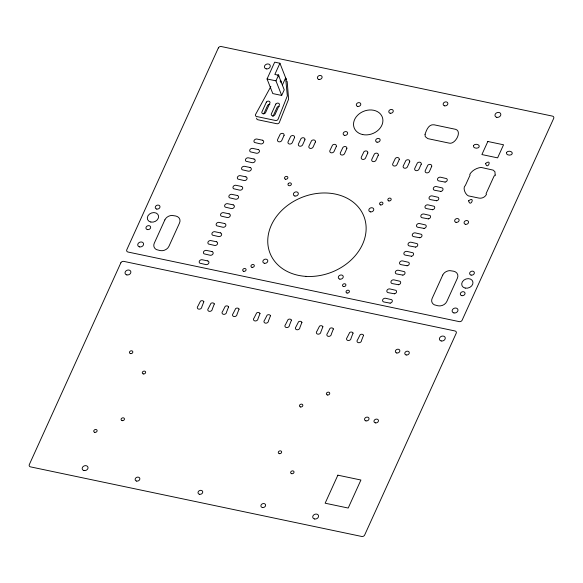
<?xml version="1.0" encoding="UTF-8"?>
<svg xmlns="http://www.w3.org/2000/svg" width="583" height="583" viewBox="0 0 583 583"><rect width="100%" height="100%" fill="white"/><g stroke="black" fill="none" stroke-linecap="round" stroke-linejoin="round"><path stroke-width="0.87" d="M279.927 63.255L274.841 74.464L278.514 75.236L284.234 89.84L281.691 95.444L272.786 93.572L267.058 78.967L274.688 62.155L279.927 63.255L286.289 79.485M281.691 95.444L275.97 80.84L278.514 75.236M263.808 113.816L267.655 105.334A2.026 1.618 -21.4 0 1 269.842 104.386M282.369 85.103L285.612 77.954L287.339 95.903L278.069 119.238A2.026 1.618 -21.4 0 1 275.307 120.441L256.447 116.476A2.026 1.618 -21.4 0 1 255.733 114.173L270.855 86.495M272.888 116.564L277.085 107.316A2.026 1.618 -21.4 0 1 279.272 106.368M267.058 78.967L275.97 80.84M285.612 77.954L286.246 79.58M256.695 118.101A2.026 1.618 -21.4 0 0 257.715 119.726L276.582 123.683A2.026 1.618 -21.4 0 0 279.344 122.488L288.607 99.146L287.222 81.977A2.026 1.618 -21.4 0 0 286.515 80.855M280.073 81.132A1.734 0.663 -78.1 0 1 280.904 80.877A1.734 0.663 -78.1 0 1 280.919 82.691M277.785 75.287A1.734 0.663 -78.1 0 1 278.616 75.032A1.734 0.663 -78.1 0 1 278.63 76.847M425.036 134.33L425.255 136.626L427.784 138.623L449.34 143.156C455.163 144.606 462.479 131.372 455.615 129.324L434.058 124.798C428.622 123.982 426.413 130.264 425.036 134.33M495.156 175.009L495.003 175.672L494.107 175.993L486.054 193.745L486.514 194.35C485.165 197.047 482.032 198.672 479.058 198.111L468.287 195.852C465.103 194.328 462.37 187.617 465.431 185.321L470.095 175.046L469.723 174.455C471.866 170.564 476.821 167.766 481.179 167.438L493.167 170.119L494.938 171.759L495.156 175.009M473.454 145.626C472.74 148.432 478.147 149.08 479.219 146.836C479.926 144.045 474.533 143.374 473.454 145.626M468.608 200.822C470.474 208.16 475.677 195.443 468.608 200.822M485.566 163.459C487.424 170.797 492.628 158.08 485.566 163.459M506.467 152.564C505.745 155.369 511.153 156.018 512.231 153.774C512.938 150.982 507.538 150.312 506.467 152.564M203.839 301.761L201.813 306.913A2.317 1.851 -21.4 0 1 198.759 309.143A2.317 1.851 -21.4 0 1 197.907 306.177L200.479 301.134A2.317 1.851 -21.4 0 1 203.839 301.761M214.318 303.962L212.292 309.114A2.317 1.851 -21.4 0 1 209.239 311.344A2.317 1.851 -21.4 0 1 208.386 308.385L210.959 303.335A2.317 1.851 -21.4 0 1 214.318 303.962M228.572 306.957L226.547 312.109A2.317 1.851 -21.4 0 1 223.493 314.339A2.317 1.851 -21.4 0 1 222.64 311.373L225.213 306.33A2.317 1.851 -21.4 0 1 228.572 306.957M239.052 309.158L237.026 314.31A2.317 1.851 -21.4 0 1 233.972 316.54A2.317 1.851 -21.4 0 1 233.12 313.581L235.692 308.531A2.317 1.851 -21.4 0 1 239.052 309.158M260.011 313.567L257.985 318.712A2.317 1.851 -21.4 0 1 254.931 320.941A2.317 1.851 -21.4 0 1 254.079 317.983L256.651 312.94A2.317 1.851 -21.4 0 1 260.011 313.567M270.49 315.767L268.464 320.912A2.317 1.851 -21.4 0 1 265.411 323.142A2.317 1.851 -21.4 0 1 264.558 320.184L267.131 315.141A2.317 1.851 -21.4 0 1 270.49 315.767M291.449 320.169L289.423 325.314A2.317 1.851 -21.4 0 1 286.37 327.551A2.317 1.851 -21.4 0 1 285.517 324.585L288.089 319.542A2.317 1.851 -21.4 0 1 291.449 320.169M301.928 322.37L299.902 327.515A2.317 1.851 -21.4 0 1 296.849 329.752A2.317 1.851 -21.4 0 1 295.996 326.786L298.569 321.743A2.317 1.851 -21.4 0 1 301.928 322.37M322.887 326.772L320.861 331.924A2.317 1.851 -21.4 0 1 317.808 334.154A2.317 1.851 -21.4 0 1 316.955 331.188L319.528 326.145A2.317 1.851 -21.4 0 1 322.887 326.772M333.367 328.972L331.341 334.125A2.317 1.851 -21.4 0 1 328.287 336.355A2.317 1.851 -21.4 0 1 327.435 333.396L330.007 328.346A2.317 1.851 -21.4 0 1 333.367 328.972M353.065 333.112L351.039 338.264A2.317 1.851 -21.4 0 1 347.985 340.494A2.317 1.851 -21.4 0 1 347.133 337.535L349.705 332.485A2.317 1.851 -21.4 0 1 353.065 333.112M363.544 335.32L361.518 340.465A2.317 1.851 -21.4 0 1 358.465 342.695A2.317 1.851 -21.4 0 1 357.612 339.736L360.185 334.693A2.317 1.851 -21.4 0 1 363.544 335.32M284.045 135.416L281.72 140.576A2.317 1.851 -21.4 0 1 278.659 141.749A2.317 1.851 -21.4 0 1 277.734 139.301L280.197 134.185A2.317 1.851 -21.4 0 1 282.908 133.456A2.317 1.851 -21.4 0 1 284.045 135.416M294.524 137.617L292.2 142.777A2.317 1.851 -21.4 0 1 289.139 143.95A2.317 1.851 -21.4 0 1 288.213 141.501L290.677 136.386A2.317 1.851 -21.4 0 1 293.387 135.657A2.317 1.851 -21.4 0 1 294.524 137.617M304.902 139.796L302.57 144.956A2.317 1.851 -21.4 0 1 299.509 146.129A2.317 1.851 -21.4 0 1 298.583 143.68L301.047 138.565A2.317 1.851 -21.4 0 1 303.765 137.836A2.317 1.851 -21.4 0 1 304.902 139.796M315.381 141.997L313.049 147.156A2.317 1.851 -21.4 0 1 309.988 148.33A2.317 1.851 -21.4 0 1 309.063 145.888L311.526 140.765A2.317 1.851 -21.4 0 1 314.244 140.044A2.317 1.851 -21.4 0 1 315.381 141.997M336.34 146.399L334.008 151.558A2.317 1.851 -21.4 0 1 330.947 152.739A2.317 1.851 -21.4 0 1 330.022 150.29L332.485 145.174A2.317 1.851 -21.4 0 1 335.203 144.446A2.317 1.851 -21.4 0 1 336.34 146.399M346.819 148.599L344.487 153.766A2.317 1.851 -21.4 0 1 341.427 154.94A2.317 1.851 -21.4 0 1 340.501 152.491L342.964 147.375A2.317 1.851 -21.4 0 1 345.683 146.646A2.317 1.851 -21.4 0 1 346.819 148.599M367.778 153.008L365.446 158.168A2.317 1.851 -21.4 0 1 362.386 159.341A2.317 1.851 -21.4 0 1 361.46 156.893L363.923 151.777A2.317 1.851 -21.4 0 1 366.641 151.048A2.317 1.851 -21.4 0 1 367.778 153.008M378.258 155.209L375.926 160.369A2.317 1.851 -21.4 0 1 372.865 161.542A2.317 1.851 -21.4 0 1 371.939 159.093L374.403 153.978A2.317 1.851 -21.4 0 1 377.121 153.249A2.317 1.851 -21.4 0 1 378.258 155.209M399.217 159.611L396.885 164.77A2.317 1.851 -21.4 0 1 393.824 165.944A2.317 1.851 -21.4 0 1 392.898 163.495L395.361 158.379A2.317 1.851 -21.4 0 1 398.08 157.65A2.317 1.851 -21.4 0 1 399.217 159.611M409.696 161.812L407.364 166.971A2.317 1.851 -21.4 0 1 404.303 168.144A2.317 1.851 -21.4 0 1 403.378 165.703L405.841 160.58A2.317 1.851 -21.4 0 1 408.559 159.859A2.317 1.851 -21.4 0 1 409.696 161.812M421.218 164.231L418.893 169.398A2.317 1.851 -21.4 0 1 415.832 170.571A2.317 1.851 -21.4 0 1 414.907 168.123L417.37 163.007A2.317 1.851 -21.4 0 1 420.081 162.278A2.317 1.851 -21.4 0 1 421.218 164.231M431.697 166.439L429.372 171.599A2.317 1.851 -21.4 0 1 426.311 172.772A2.317 1.851 -21.4 0 1 425.386 170.323L427.849 165.208A2.317 1.851 -21.4 0 1 430.56 164.479A2.317 1.851 -21.4 0 1 431.697 166.439M120.863 262.809L29.318 464.578A2.317 1.851 -21.4 0 0 30.564 466.888L361.708 536.462A2.317 1.851 -21.4 0 0 364.652 535.034L456.205 333.265A2.317 1.851 -21.4 0 0 454.951 330.955L123.807 261.381A2.317 1.851 -21.4 0 0 120.863 262.809M218.348 47.966L126.795 249.735A2.317 1.851 -21.4 0 0 128.049 252.045L459.193 321.619A2.317 1.851 -21.4 0 0 462.137 320.191L553.682 118.422A2.317 1.851 -21.4 0 0 552.436 116.112L221.292 46.538A2.317 1.851 -21.4 0 0 218.348 47.966M164.872 219.864L154.276 243.213A6.952 5.553 -21.4 0 0 156.477 249.611L160.114 250.581A6.952 5.553 -21.4 0 0 168.946 246.296L179.542 222.946A6.952 5.553 -21.4 0 0 175.796 216.016L171.985 215.426A6.952 5.553 -21.4 0 0 164.872 219.864M266.38 102.091L261.84 112.111A2.026 1.618 -21.4 0 0 263.239 113.809A2.026 1.618 -21.4 0 0 265.615 112.534L269.856 103.191A2.026 1.618 -21.4 0 0 268.952 101.216A2.026 1.618 -21.4 0 0 266.38 102.091M275.817 104.073L271.27 114.093A2.026 1.618 -21.4 0 0 272.669 115.791A2.026 1.618 -21.4 0 0 275.052 114.516L279.286 105.173A2.026 1.618 -21.4 0 0 278.382 103.198A2.026 1.618 -21.4 0 0 275.817 104.073M487.833 141.487L481.893 154.561L497.612 157.869L503.552 144.788L487.833 141.487M337.863 475.174L325.146 503.202L348.204 508.048L360.921 480.02L337.863 475.174M442.737 275.067L432.141 298.423A6.952 5.553 -21.4 0 0 434.342 304.814L437.979 305.791A6.952 5.553 -21.4 0 0 446.811 301.506L457.407 278.149A6.952 5.553 -21.4 0 0 453.661 271.226L449.85 270.636A6.952 5.553 -21.4 0 0 442.737 275.067M288.279 183.66L288.075 184.017A1.734 1.385 -21.4 0 0 288.971 185.671A1.734 1.385 -21.4 0 0 291.15 184.796A1.734 1.385 -21.4 0 0 290.633 182.989L290.239 182.873A1.734 1.385 -21.4 0 0 288.279 183.66M445.077 182.071L439.247 181A2.317 1.851 -21.4 0 1 437.644 178.689A2.317 1.851 -21.4 0 1 440.828 177.276L446.549 178.602A2.317 1.851 -21.4 0 1 447.117 180.584A2.317 1.851 -21.4 0 1 445.077 182.071M440.835 191.413L435.005 190.342A2.317 1.851 -21.4 0 1 433.409 188.032A2.317 1.851 -21.4 0 1 436.587 186.618L442.308 187.945A2.317 1.851 -21.4 0 1 442.876 189.927A2.317 1.851 -21.4 0 1 440.835 191.413M436.594 200.756L430.771 199.685A2.317 1.851 -21.4 0 1 429.168 197.375A2.317 1.851 -21.4 0 1 432.353 195.961L438.066 197.287A2.317 1.851 -21.4 0 1 438.642 199.262A2.317 1.851 -21.4 0 1 436.594 200.756M432.528 209.727L426.705 208.648A2.317 1.851 -21.4 0 1 425.102 206.338A2.317 1.851 -21.4 0 1 428.279 204.924L434 206.251A2.317 1.851 -21.4 0 1 434.568 208.233A2.317 1.851 -21.4 0 1 432.528 209.727M428.374 218.88L422.551 217.802A2.317 1.851 -21.4 0 1 420.948 215.499A2.317 1.851 -21.4 0 1 424.125 214.078L429.846 215.404A2.317 1.851 -21.4 0 1 430.414 217.386A2.317 1.851 -21.4 0 1 428.374 218.88M424.052 228.405L418.222 227.334A2.317 1.851 -21.4 0 1 416.619 225.023A2.317 1.851 -21.4 0 1 419.804 223.61L425.524 224.936A2.317 1.851 -21.4 0 1 426.093 226.911A2.317 1.851 -21.4 0 1 424.052 228.405M419.811 237.747L413.988 236.676A2.317 1.851 -21.4 0 1 412.385 234.366A2.317 1.851 -21.4 0 1 415.57 232.952L421.283 234.279A2.317 1.851 -21.4 0 1 421.859 236.253A2.317 1.851 -21.4 0 1 419.811 237.747M415.577 247.09L409.747 246.011A2.317 1.851 -21.4 0 1 408.144 243.709A2.317 1.851 -21.4 0 1 411.328 242.288L417.049 243.621A2.317 1.851 -21.4 0 1 417.617 245.596A2.317 1.851 -21.4 0 1 415.577 247.09M411.423 256.243L405.593 255.172A2.317 1.851 -21.4 0 1 403.99 252.862A2.317 1.851 -21.4 0 1 407.174 251.448L412.895 252.774A2.317 1.851 -21.4 0 1 413.464 254.749A2.317 1.851 -21.4 0 1 411.423 256.243M407.102 265.768L401.272 264.697A2.317 1.851 -21.4 0 1 399.668 262.386A2.317 1.851 -21.4 0 1 402.853 260.973L408.574 262.299A2.317 1.851 -21.4 0 1 409.142 264.281A2.317 1.851 -21.4 0 1 407.102 265.768M402.86 275.11L397.03 274.039A2.317 1.851 -21.4 0 1 395.434 271.729A2.317 1.851 -21.4 0 1 398.612 270.315L404.332 271.642A2.317 1.851 -21.4 0 1 404.901 273.616A2.317 1.851 -21.4 0 1 402.86 275.11M398.495 284.73L392.665 283.659A2.317 1.851 -21.4 0 1 391.062 281.349A2.317 1.851 -21.4 0 1 394.246 279.935L399.967 281.261A2.317 1.851 -21.4 0 1 400.536 283.243A2.317 1.851 -21.4 0 1 398.495 284.73M394.385 293.796L388.555 292.717A2.317 1.851 -21.4 0 1 386.952 290.414A2.317 1.851 -21.4 0 1 390.136 288.993L395.857 290.319A2.317 1.851 -21.4 0 1 396.425 292.302A2.317 1.851 -21.4 0 1 394.385 293.796M390.144 303.138L384.321 302.06A2.317 1.851 -21.4 0 1 382.718 299.749A2.317 1.851 -21.4 0 1 385.895 298.336L391.616 299.662A2.317 1.851 -21.4 0 1 392.184 301.644A2.317 1.851 -21.4 0 1 390.144 303.138M262.51 140.219L256.717 139.016A2.317 1.851 -21.4 0 0 254.21 140.292A2.317 1.851 -21.4 0 0 254.654 142.514L260.375 143.841A2.317 1.851 -21.4 0 0 263.436 142.667A2.317 1.851 -21.4 0 0 262.51 140.219M258.269 149.561L252.475 148.359A2.317 1.851 -21.4 0 0 249.969 149.634A2.317 1.851 -21.4 0 0 250.42 151.857L256.141 153.183A2.317 1.851 -21.4 0 0 259.195 152.01A2.317 1.851 -21.4 0 0 258.269 149.561M253.991 158.999L248.198 157.796A2.317 1.851 -21.4 0 0 245.691 159.072A2.317 1.851 -21.4 0 0 246.135 161.294L251.856 162.621A2.317 1.851 -21.4 0 0 254.917 161.447A2.317 1.851 -21.4 0 0 253.991 158.999M250.129 167.496L244.343 166.293A2.317 1.851 -21.4 0 0 241.836 167.569A2.317 1.851 -21.4 0 0 242.28 169.791L248.001 171.118A2.317 1.851 -21.4 0 0 251.062 169.945A2.317 1.851 -21.4 0 0 250.129 167.496M245.895 176.838L240.101 175.636A2.317 1.851 -21.4 0 0 237.594 176.911A2.317 1.851 -21.4 0 0 238.046 179.134L243.76 180.46A2.317 1.851 -21.4 0 0 246.82 179.287A2.317 1.851 -21.4 0 0 245.895 176.838M241.53 186.458L235.736 185.256A2.317 1.851 -21.4 0 0 233.229 186.531A2.317 1.851 -21.4 0 0 233.674 188.754L239.394 190.08A2.317 1.851 -21.4 0 0 242.455 188.907A2.317 1.851 -21.4 0 0 241.53 186.458M237.419 195.524L231.626 194.314A2.317 1.851 -21.4 0 0 229.119 195.596A2.317 1.851 -21.4 0 0 229.564 197.812L235.284 199.146A2.317 1.851 -21.4 0 0 238.345 197.965A2.317 1.851 -21.4 0 0 237.419 195.524M233.178 204.859L227.385 203.656A2.317 1.851 -21.4 0 0 224.878 204.932A2.317 1.851 -21.4 0 0 225.329 207.154L231.05 208.481A2.317 1.851 -21.4 0 0 234.104 207.308A2.317 1.851 -21.4 0 0 233.178 204.859M229.112 213.83L223.318 212.627A2.317 1.851 -21.4 0 0 220.811 213.903A2.317 1.851 -21.4 0 0 221.256 216.125L226.976 217.452A2.317 1.851 -21.4 0 0 230.037 216.278A2.317 1.851 -21.4 0 0 229.112 213.83M224.703 223.544L218.909 222.342A2.317 1.851 -21.4 0 0 216.402 223.617A2.317 1.851 -21.4 0 0 216.854 225.84L222.568 227.166A2.317 1.851 -21.4 0 0 225.628 225.993A2.317 1.851 -21.4 0 0 224.703 223.544M220.461 232.887L214.675 231.684A2.317 1.851 -21.4 0 0 212.161 232.96A2.317 1.851 -21.4 0 0 212.613 235.182L218.334 236.509A2.317 1.851 -21.4 0 0 221.394 235.335A2.317 1.851 -21.4 0 0 220.461 232.887M216.439 241.756L210.645 240.553A2.317 1.851 -21.4 0 0 208.138 241.836A2.317 1.851 -21.4 0 0 208.583 244.051L214.304 245.377A2.317 1.851 -21.4 0 0 217.364 244.204A2.317 1.851 -21.4 0 0 216.439 241.756M211.986 251.564L206.193 250.362A2.317 1.851 -21.4 0 0 203.686 251.637A2.317 1.851 -21.4 0 0 204.137 253.86L209.858 255.186A2.317 1.851 -21.4 0 0 212.912 254.013A2.317 1.851 -21.4 0 0 211.986 251.564M207.752 260.907L201.958 259.705A2.317 1.851 -21.4 0 0 199.452 260.98A2.317 1.851 -21.4 0 0 199.896 263.203L205.617 264.529A2.317 1.851 -21.4 0 0 208.678 263.356A2.317 1.851 -21.4 0 0 207.752 260.907M143.331 373.936A1.734 1.385 -21.4 0 0 145.641 372.122A1.734 1.385 -21.4 0 0 142.922 371.553A1.734 1.385 -21.4 0 0 143.331 373.936M300.522 406.963A1.734 1.385 -21.4 0 0 302.832 405.149A1.734 1.385 -21.4 0 0 300.114 404.58A1.734 1.385 -21.4 0 0 300.522 406.963M279.33 453.669A1.734 1.385 -21.4 0 0 281.64 451.854A1.734 1.385 -21.4 0 0 278.922 451.286A1.734 1.385 -21.4 0 0 279.33 453.669M122.138 420.642A1.734 1.385 -21.4 0 0 124.449 418.827A1.734 1.385 -21.4 0 0 121.73 418.259A1.734 1.385 -21.4 0 0 122.138 420.642M84.003 470.547A3.01 2.405 -21.4 0 0 88.011 467.398A3.01 2.405 -21.4 0 0 83.296 466.407A3.01 2.405 -21.4 0 0 84.003 470.547M136.611 481.084A2.434 1.946 -21.4 0 0 139.847 478.541A2.434 1.946 -21.4 0 0 136.036 477.739A2.434 1.946 -21.4 0 0 136.611 481.084M199.488 494.297A2.434 1.946 -21.4 0 0 202.724 491.753A2.434 1.946 -21.4 0 0 198.912 490.952A2.434 1.946 -21.4 0 0 199.488 494.297M262.365 507.509A2.434 1.946 -21.4 0 0 265.6 504.965A2.434 1.946 -21.4 0 0 261.789 504.164A2.434 1.946 -21.4 0 0 262.365 507.509M314.543 518.979A3.01 2.405 -21.4 0 0 318.558 515.831A3.01 2.405 -21.4 0 0 313.836 514.84A3.01 2.405 -21.4 0 0 314.543 518.979M126.854 274.914A3.01 2.405 -21.4 0 0 130.862 271.765A3.01 2.405 -21.4 0 0 126.147 270.774A3.01 2.405 -21.4 0 0 126.854 274.914M441.229 340.968A3.01 2.405 -21.4 0 0 445.244 337.819A3.01 2.405 -21.4 0 0 440.522 336.828A3.01 2.405 -21.4 0 0 441.229 340.968M291.653 473.695A1.734 1.385 -21.4 0 0 294.021 471.931A1.734 1.385 -21.4 0 0 291.332 471.283A1.734 1.385 -21.4 0 0 291.653 473.695M375.372 422.872A2.317 1.851 -21.4 0 0 378.454 420.452A2.317 1.851 -21.4 0 0 374.825 419.687A2.317 1.851 -21.4 0 0 375.372 422.872M396.753 352.985A2.317 1.851 -21.4 0 0 399.836 350.565A2.317 1.851 -21.4 0 0 396.207 349.8A2.317 1.851 -21.4 0 0 396.753 352.985M365.942 420.89A2.317 1.851 -21.4 0 0 369.024 418.47A2.317 1.851 -21.4 0 0 365.395 417.712A2.317 1.851 -21.4 0 0 365.942 420.89M406.183 354.967A2.317 1.851 -21.4 0 0 409.273 352.54A2.317 1.851 -21.4 0 0 405.637 351.782A2.317 1.851 -21.4 0 0 406.183 354.967M327.413 394.99A1.734 1.385 -21.4 0 0 329.73 393.168A1.734 1.385 -21.4 0 0 327.005 392.599A1.734 1.385 -21.4 0 0 327.413 394.99M94.789 432.331A1.734 1.385 -21.4 0 0 97.106 430.516A1.734 1.385 -21.4 0 0 94.38 429.948A1.734 1.385 -21.4 0 0 94.789 432.331M130.694 353.648A1.734 1.385 -21.4 0 0 132.786 351.644A1.734 1.385 -21.4 0 0 129.951 351.36A1.734 1.385 -21.4 0 0 130.694 353.648M285.546 179.221A1.734 1.385 -21.4 0 0 287.864 177.407A1.734 1.385 -21.4 0 0 285.138 176.838A1.734 1.385 -21.4 0 0 285.546 179.221M357.692 106.405A2.317 1.851 -21.4 0 0 360.782 103.985A2.317 1.851 -21.4 0 0 357.153 103.22A2.317 1.851 -21.4 0 0 357.692 106.405M390.18 113.226A2.317 1.851 -21.4 0 0 393.263 110.806A2.317 1.851 -21.4 0 0 389.633 110.041A2.317 1.851 -21.4 0 0 390.18 113.226M377.041 142.186A2.317 1.851 -21.4 0 0 380.123 139.767A2.317 1.851 -21.4 0 0 376.494 139.002A2.317 1.851 -21.4 0 0 377.041 142.186M344.553 135.358A2.317 1.851 -21.4 0 0 347.643 132.939A2.317 1.851 -21.4 0 0 344.014 132.173A2.317 1.851 -21.4 0 0 344.553 135.358M362.706 134.571A15.063 12.032 -21.4 0 0 382.769 118.83A15.063 12.032 -21.4 0 0 359.172 113.874A15.063 12.032 -21.4 0 0 362.706 134.571M147.404 229.607A2.434 1.946 -21.4 0 0 150.647 227.071A2.434 1.946 -21.4 0 0 146.836 226.27A2.434 1.946 -21.4 0 0 147.404 229.607M156.732 209.064A2.434 1.946 -21.4 0 0 159.975 206.52A2.434 1.946 -21.4 0 0 156.157 205.719A2.434 1.946 -21.4 0 0 156.732 209.064M471.108 275.11A2.434 1.946 -21.4 0 0 474.351 272.567A2.434 1.946 -21.4 0 0 470.539 271.765A2.434 1.946 -21.4 0 0 471.108 275.11M461.787 295.661A2.434 1.946 -21.4 0 0 465.03 293.118A2.434 1.946 -21.4 0 0 461.219 292.316A2.434 1.946 -21.4 0 0 461.787 295.661M266.249 68.874A3.01 2.405 -21.4 0 0 270.264 65.726A3.01 2.405 -21.4 0 0 265.542 64.735A3.01 2.405 -21.4 0 0 266.249 68.874M318.857 79.419A2.434 1.946 -21.4 0 0 322.1 76.876A2.434 1.946 -21.4 0 0 318.289 76.074A2.434 1.946 -21.4 0 0 318.857 79.419M444.61 105.836A2.434 1.946 -21.4 0 0 447.853 103.293A2.434 1.946 -21.4 0 0 444.042 102.499A2.434 1.946 -21.4 0 0 444.61 105.836M496.796 117.314A3.01 2.405 -21.4 0 0 500.812 114.166A3.01 2.405 -21.4 0 0 496.089 113.175A3.01 2.405 -21.4 0 0 496.796 117.314M139.563 246.893A3.01 2.405 -21.4 0 0 143.578 243.745A3.01 2.405 -21.4 0 0 138.856 242.754A3.01 2.405 -21.4 0 0 139.563 246.893M453.946 312.94A3.01 2.405 -21.4 0 0 457.961 309.792A3.01 2.405 -21.4 0 0 453.239 308.801A3.01 2.405 -21.4 0 0 453.946 312.94M150.837 222.043A5.794 4.628 -21.4 0 0 158.554 215.994A5.794 4.628 -21.4 0 0 149.481 214.085A5.794 4.628 -21.4 0 0 150.837 222.043M251.994 267.327A1.734 1.385 -21.4 0 0 254.312 265.513A1.734 1.385 -21.4 0 0 251.586 264.937A1.734 1.385 -21.4 0 0 251.994 267.327M243.752 271.328A1.734 1.385 -21.4 0 0 246.07 269.514A1.734 1.385 -21.4 0 0 243.344 268.938A1.734 1.385 -21.4 0 0 243.752 271.328M343.584 286.574A1.734 1.385 -21.4 0 0 345.901 284.752A1.734 1.385 -21.4 0 0 343.176 284.183A1.734 1.385 -21.4 0 0 343.584 286.574M456.03 222.327A2.317 1.851 -21.4 0 0 459.12 219.908A2.317 1.851 -21.4 0 0 455.491 219.15A2.317 1.851 -21.4 0 0 456.03 222.327M347.082 293.038A1.734 1.385 -21.4 0 0 349.399 291.216A1.734 1.385 -21.4 0 0 346.674 290.647A1.734 1.385 -21.4 0 0 347.082 293.038M465.467 224.309A2.317 1.851 -21.4 0 0 468.55 221.89A2.317 1.851 -21.4 0 0 464.921 221.132A2.317 1.851 -21.4 0 0 465.467 224.309M388.868 200.931A1.734 1.385 -21.4 0 0 391.186 199.116A1.734 1.385 -21.4 0 0 388.467 198.541A1.734 1.385 -21.4 0 0 388.868 200.931M380.626 204.932A1.734 1.385 -21.4 0 0 382.944 203.117A1.734 1.385 -21.4 0 0 380.225 202.541A1.734 1.385 -21.4 0 0 380.626 204.932M465.219 288.097A5.794 4.628 -21.4 0 0 472.937 282.041A5.794 4.628 -21.4 0 0 463.864 280.139A5.794 4.628 -21.4 0 0 465.219 288.097M306.031 276.386A50.422 40.263 -21.4 0 0 363.945 216.468A50.422 40.263 -21.4 0 0 280.875 211.33A50.422 40.263 -21.4 0 0 306.031 276.386M294.911 196.026A2.551 2.04 -21.4 0 0 298.307 193.367A2.551 2.04 -21.4 0 0 294.313 192.521A2.551 2.04 -21.4 0 0 294.911 196.026M370.358 211.877A2.551 2.04 -21.4 0 0 373.754 209.217A2.551 2.04 -21.4 0 0 369.76 208.379A2.551 2.04 -21.4 0 0 370.358 211.877M339.845 279.133A2.551 2.04 -21.4 0 0 343.241 276.473A2.551 2.04 -21.4 0 0 339.248 275.628A2.551 2.04 -21.4 0 0 339.845 279.133M264.391 263.283A2.551 2.04 -21.4 0 0 267.786 260.616A2.551 2.04 -21.4 0 0 263.793 259.778A2.551 2.04 -21.4 0 0 264.391 263.283"/></g></svg>
